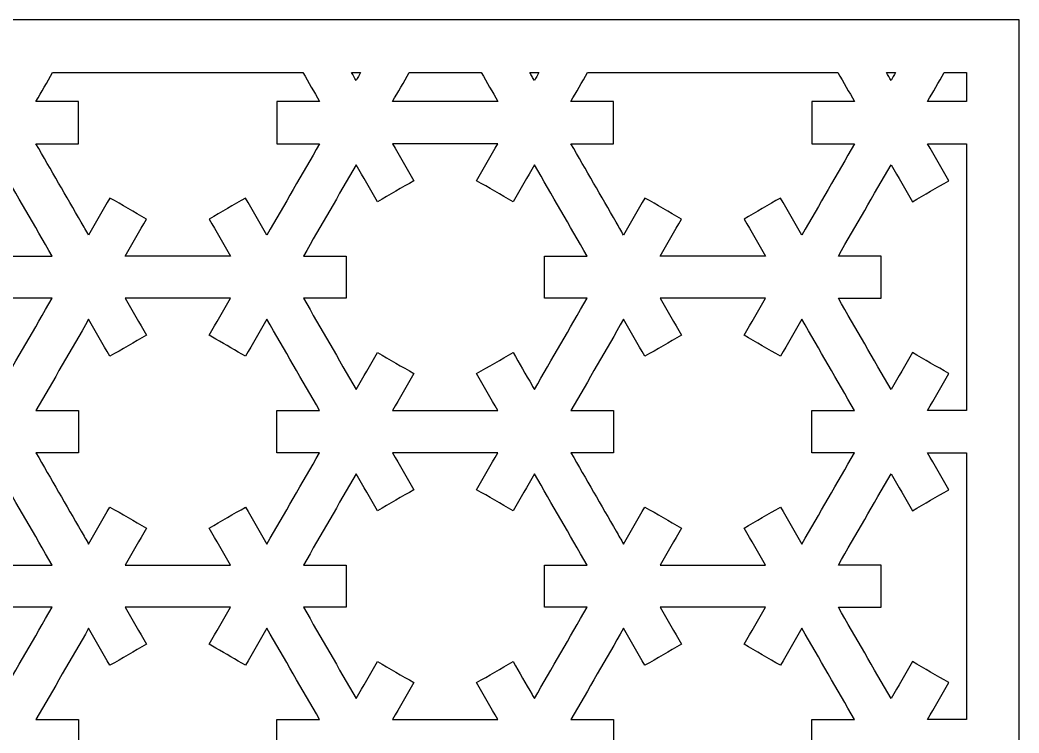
# Model space of a CAD drawing. Header units: centimetres. Extents: x 7.8 to 12.93, y -9 to -1.3.
# Drawn here: x 9.888 to 12.934, y -3.475 to -1.302 of the extents above; entities that cross this region are included whole.
import ezdxf

# ---------------------------------------------------------------- set-up
doc = ezdxf.new("R2010")
doc.units = ezdxf.units.CM
doc.header["$MEASUREMENT"] = 0
doc.layers.add('layer 1', color=7, linetype='Continuous')

msp = doc.modelspace()

# ---------------------------------------------------------------- linework, layer by layer
at = {"layer": 'layer 1', "color": 250, "lineweight": 30}
for points, knots in [([(7.80183, -9.00021), (7.80183, -6.43416), (7.80183, -3.86811), (7.80183, -1.30206), (7.80183, -1.30206), (9.51253, -1.30206), (11.22323, -1.30206), (12.93393, -1.30206), (12.93393, -1.30206), (12.93393, -3.86811), (12.93393, -6.43416), (12.93393, -9.00021), (12.93393, -9.00021), (11.22323, -9.00021), (9.51253, -9.00021), (7.80183, -9.00021)], [0, 0, 0, 0, 0.2, 0.2, 0.2, 0.2, 0.4, 0.4, 0.4, 0.4, 0.6, 0.6, 0.6, 0.6, 1, 1, 1, 1]), ([(9.98717, -1.46244), (9.97019, -1.49184), (9.95322, -1.52123), (9.93625, -1.55063), (9.93625, -1.55063), (9.97964, -1.55063), (10.02303, -1.55063), (10.06641, -1.55063), (10.06641, -1.55063), (10.06641, -1.55064), (10.06641, -1.55065), (10.06641, -1.55066), (10.06641, -1.55066), (10.06641, -1.59345), (10.06641, -1.63625), (10.06641, -1.67904), (10.06641, -1.67904), (10.06641, -1.67905), (10.06641, -1.67906), (10.06641, -1.67907), (10.06641, -1.67907), (10.02302, -1.67907), (9.97964, -1.67907), (9.93625, -1.67907), (9.93625, -1.67907), (9.98234, -1.7589), (10.02843, -1.83873), (10.07452, -1.91856), (10.07452, -1.91856), (10.08197, -1.93147), (10.08943, -1.94438), (10.09688, -1.9573), (10.09688, -1.9573), (10.11858, -1.91972), (10.14028, -1.88214), (10.16198, -1.84455), (10.16198, -1.84455), (10.19905, -1.86595), (10.23612, -1.88736), (10.27319, -1.90876), (10.27319, -1.90876), (10.27318, -1.90876), (10.27318, -1.90877), (10.27318, -1.90878), (10.27318, -1.90878), (10.27318, -1.90878), (10.27318, -1.90878), (10.27319, -1.90878), (10.27319, -1.90878), (10.2515, -1.94635), (10.22981, -1.98392), (10.20812, -2.0215), (10.20812, -2.0215), (10.31521, -2.0215), (10.42231, -2.0215), (10.5294, -2.0215), (10.5294, -2.0215), (10.50771, -1.98392), (10.48602, -1.94635), (10.46433, -1.90878), (10.46433, -1.90878), (10.46433, -1.90878), (10.46434, -1.90878), (10.46434, -1.90878), (10.46434, -1.90878), (10.46434, -1.90877), (10.46433, -1.90876), (10.46433, -1.90876), (10.46433, -1.90876), (10.5014, -1.88736), (10.53847, -1.86595), (10.57554, -1.84455), (10.57554, -1.84455), (10.59723, -1.88214), (10.61893, -1.91972), (10.64063, -1.9573), (10.64063, -1.9573), (10.69417, -1.86456), (10.74772, -1.77181), (10.80126, -1.67907), (10.80126, -1.67907), (10.75788, -1.67907), (10.71449, -1.67907), (10.6711, -1.67907), (10.6711, -1.67907), (10.6711, -1.67906), (10.6711, -1.67905), (10.6711, -1.67905), (10.6711, -1.67905), (10.6711, -1.63625), (10.6711, -1.59346), (10.6711, -1.55066), (10.6711, -1.55066), (10.6711, -1.55065), (10.6711, -1.55064), (10.6711, -1.55063), (10.6711, -1.55063), (10.71449, -1.55063), (10.75788, -1.55063), (10.80127, -1.55063), (10.80127, -1.55063), (10.78429, -1.52123), (10.76732, -1.49184), (10.75035, -1.46244), (10.75035, -1.46244), (10.49596, -1.46244), (10.24156, -1.46244), (9.98717, -1.46244)], [0, 0, 0, 0, 0.0357143, 0.0357143, 0.0357143, 0.0357143, 0.0714286, 0.0714286, 0.0714286, 0.0714286, 0.1071429, 0.1071429, 0.1071429, 0.1071429, 0.1428571, 0.1428571, 0.1428571, 0.1428571, 0.1785714, 0.1785714, 0.1785714, 0.1785714, 0.2142857, 0.2142857, 0.2142857, 0.2142857, 0.25, 0.25, 0.25, 0.25, 0.2857143, 0.2857143, 0.2857143, 0.2857143, 0.3214286, 0.3214286, 0.3214286, 0.3214286, 0.3571429, 0.3571429, 0.3571429, 0.3571429, 0.3928571, 0.3928571, 0.3928571, 0.3928571, 0.4285714, 0.4285714, 0.4285714, 0.4285714, 0.4642857, 0.4642857, 0.4642857, 0.4642857, 0.5, 0.5, 0.5, 0.5, 0.5357143, 0.5357143, 0.5357143, 0.5357143, 0.5714286, 0.5714286, 0.5714286, 0.5714286, 0.6071429, 0.6071429, 0.6071429, 0.6071429, 0.6428571, 0.6428571, 0.6428571, 0.6428571, 0.6785714, 0.6785714, 0.6785714, 0.6785714, 0.7142857, 0.7142857, 0.7142857, 0.7142857, 0.75, 0.75, 0.75, 0.75, 0.7857143, 0.7857143, 0.7857143, 0.7857143, 0.8214286, 0.8214286, 0.8214286, 0.8214286, 0.8571429, 0.8571429, 0.8571429, 0.8571429, 0.8928571, 0.8928571, 0.8928571, 0.8928571, 0.9285714, 0.9285714, 0.9285714, 0.9285714, 1, 1, 1, 1]), ([(10.89865, -1.46244), (10.90326, -1.47043), (10.90788, -1.47843), (10.91249, -1.48643), (10.91249, -1.48643), (10.91711, -1.47843), (10.92172, -1.47043), (10.92634, -1.46244), (10.92634, -1.46244), (10.91711, -1.46244), (10.90788, -1.46244), (10.89865, -1.46244)], [0, 0, 0, 0, 0.25, 0.25, 0.25, 0.25, 0.5, 0.5, 0.5, 0.5, 1, 1, 1, 1]), ([(11.07462, -1.46244), (11.05765, -1.49184), (11.04067, -1.52123), (11.0237, -1.55063), (11.0237, -1.55063), (11.13081, -1.55063), (11.23791, -1.55063), (11.34501, -1.55063), (11.34501, -1.55063), (11.32804, -1.52123), (11.31107, -1.49184), (11.2941, -1.46244), (11.2941, -1.46244), (11.22094, -1.46244), (11.14778, -1.46244), (11.07462, -1.46244)], [0, 0, 0, 0, 0.2, 0.2, 0.2, 0.2, 0.4, 0.4, 0.4, 0.4, 0.6, 0.6, 0.6, 0.6, 1, 1, 1, 1]), ([(11.44238, -1.46244), (11.44459, -1.46628), (11.44681, -1.47012), (11.44903, -1.47396), (11.44903, -1.47396), (11.45143, -1.47812), (11.45382, -1.48227), (11.45622, -1.48643), (11.45622, -1.48643), (11.46084, -1.47843), (11.46546, -1.47043), (11.47007, -1.46244), (11.47007, -1.46244), (11.46084, -1.46244), (11.45161, -1.46244), (11.44238, -1.46244)], [0, 0, 0, 0, 0.2, 0.2, 0.2, 0.2, 0.4, 0.4, 0.4, 0.4, 0.6, 0.6, 0.6, 0.6, 1, 1, 1, 1]), ([(11.61837, -1.46244), (11.6014, -1.49184), (11.58442, -1.52123), (11.56745, -1.55063), (11.56745, -1.55063), (11.61084, -1.55063), (11.65423, -1.55063), (11.69761, -1.55063), (11.69761, -1.55063), (11.69761, -1.55064), (11.69761, -1.55065), (11.69761, -1.55066), (11.69761, -1.55066), (11.69761, -1.59345), (11.69761, -1.63625), (11.69761, -1.67904), (11.69761, -1.67904), (11.69761, -1.67905), (11.69761, -1.67906), (11.69761, -1.67907), (11.69761, -1.67907), (11.65423, -1.67907), (11.61084, -1.67907), (11.56745, -1.67907), (11.56745, -1.67907), (11.61354, -1.7589), (11.65963, -1.83873), (11.70572, -1.91856), (11.70572, -1.91856), (11.71317, -1.93147), (11.72063, -1.94438), (11.72809, -1.9573), (11.72809, -1.9573), (11.74979, -1.91972), (11.77149, -1.88214), (11.79318, -1.84455), (11.79318, -1.84455), (11.83025, -1.86595), (11.86732, -1.88736), (11.90439, -1.90876), (11.90439, -1.90876), (11.90439, -1.90876), (11.90438, -1.90877), (11.90438, -1.90878), (11.90438, -1.90878), (11.90438, -1.90878), (11.90439, -1.90878), (11.90439, -1.90878), (11.90439, -1.90878), (11.8827, -1.94635), (11.86101, -1.98392), (11.83932, -2.0215), (11.83932, -2.0215), (11.94641, -2.0215), (12.0535, -2.0215), (12.1606, -2.0215), (12.1606, -2.0215), (12.13891, -1.98392), (12.11722, -1.94635), (12.09552, -1.90878), (12.09552, -1.90878), (12.09553, -1.90878), (12.09554, -1.90878), (12.09554, -1.90877), (12.09554, -1.90877), (12.09554, -1.90877), (12.09553, -1.90876), (12.09553, -1.90876), (12.09553, -1.90876), (12.1326, -1.88736), (12.16967, -1.86595), (12.20674, -1.84455), (12.20674, -1.84455), (12.22843, -1.88213), (12.25013, -1.91972), (12.27183, -1.9573), (12.27183, -1.9573), (12.32537, -1.86455), (12.37892, -1.77181), (12.43246, -1.67907), (12.43246, -1.67907), (12.38908, -1.67907), (12.34569, -1.67907), (12.3023, -1.67907), (12.3023, -1.67907), (12.3023, -1.67906), (12.3023, -1.67905), (12.3023, -1.67905), (12.3023, -1.67905), (12.3023, -1.63625), (12.3023, -1.59345), (12.3023, -1.55066), (12.3023, -1.55066), (12.3023, -1.55065), (12.3023, -1.55064), (12.3023, -1.55063), (12.3023, -1.55063), (12.34569, -1.55063), (12.38908, -1.55063), (12.43247, -1.55063), (12.43247, -1.55063), (12.41549, -1.52123), (12.39852, -1.49184), (12.38155, -1.46244), (12.38155, -1.46244), (12.12716, -1.46244), (11.87276, -1.46244), (11.61837, -1.46244)], [0, 0, 0, 0, 0.0357143, 0.0357143, 0.0357143, 0.0357143, 0.0714286, 0.0714286, 0.0714286, 0.0714286, 0.1071429, 0.1071429, 0.1071429, 0.1071429, 0.1428571, 0.1428571, 0.1428571, 0.1428571, 0.1785714, 0.1785714, 0.1785714, 0.1785714, 0.2142857, 0.2142857, 0.2142857, 0.2142857, 0.25, 0.25, 0.25, 0.25, 0.2857143, 0.2857143, 0.2857143, 0.2857143, 0.3214286, 0.3214286, 0.3214286, 0.3214286, 0.3571429, 0.3571429, 0.3571429, 0.3571429, 0.3928571, 0.3928571, 0.3928571, 0.3928571, 0.4285714, 0.4285714, 0.4285714, 0.4285714, 0.4642857, 0.4642857, 0.4642857, 0.4642857, 0.5, 0.5, 0.5, 0.5, 0.5357143, 0.5357143, 0.5357143, 0.5357143, 0.5714286, 0.5714286, 0.5714286, 0.5714286, 0.6071429, 0.6071429, 0.6071429, 0.6071429, 0.6428571, 0.6428571, 0.6428571, 0.6428571, 0.6785714, 0.6785714, 0.6785714, 0.6785714, 0.7142857, 0.7142857, 0.7142857, 0.7142857, 0.75, 0.75, 0.75, 0.75, 0.7857143, 0.7857143, 0.7857143, 0.7857143, 0.8214286, 0.8214286, 0.8214286, 0.8214286, 0.8571429, 0.8571429, 0.8571429, 0.8571429, 0.8928571, 0.8928571, 0.8928571, 0.8928571, 0.9285714, 0.9285714, 0.9285714, 0.9285714, 1, 1, 1, 1]), ([(12.52985, -1.46244), (12.53446, -1.47043), (12.53908, -1.47843), (12.5437, -1.48642), (12.5437, -1.48642), (12.54831, -1.47843), (12.55292, -1.47043), (12.55754, -1.46244), (12.55754, -1.46244), (12.54831, -1.46244), (12.53908, -1.46244), (12.52985, -1.46244)], [0, 0, 0, 0, 0.25, 0.25, 0.25, 0.25, 0.5, 0.5, 0.5, 0.5, 1, 1, 1, 1]), ([(12.70582, -1.46244), (12.68885, -1.49184), (12.67188, -1.52123), (12.6549, -1.55063), (12.6549, -1.55063), (12.69445, -1.55063), (12.734, -1.55063), (12.77355, -1.55063), (12.77355, -1.55063), (12.77355, -1.52123), (12.77355, -1.49184), (12.77355, -1.46244), (12.77355, -1.46244), (12.75097, -1.46244), (12.7284, -1.46244), (12.70582, -1.46244)], [0, 0, 0, 0, 0.2, 0.2, 0.2, 0.2, 0.4, 0.4, 0.4, 0.4, 0.6, 0.6, 0.6, 0.6, 1, 1, 1, 1]), ([(9.3925, -2.49238), (9.4142, -2.4548), (9.43589, -2.41722), (9.45759, -2.37965), (9.45759, -2.37965), (9.45759, -2.37965), (9.45759, -2.37965), (9.45759, -2.37964), (9.45759, -2.37964), (9.42052, -2.35824), (9.38345, -2.33685), (9.34638, -2.31544), (9.34638, -2.31544), (9.34638, -2.31544), (9.34638, -2.31544), (9.34638, -2.31544), (9.34638, -2.31544), (9.32468, -2.35302), (9.30299, -2.39059), (9.28129, -2.42817), (9.28129, -2.42817), (9.22774, -2.33543), (9.1742, -2.24268), (9.12065, -2.14993), (9.12065, -2.14993), (9.16404, -2.14993), (9.20742, -2.14993), (9.25081, -2.14993), (9.25081, -2.14993), (9.25081, -2.14992), (9.25081, -2.14992), (9.25081, -2.14991), (9.25081, -2.14991), (9.25081, -2.10711), (9.25081, -2.06432), (9.25081, -2.02152), (9.25081, -2.02152), (9.25081, -2.02151), (9.25081, -2.0215), (9.25081, -2.0215), (9.25081, -2.0215), (9.20742, -2.0215), (9.16404, -2.0215), (9.12065, -2.0215), (9.12065, -2.0215), (9.1742, -1.92875), (9.22774, -1.83601), (9.28129, -1.74327), (9.28129, -1.74327), (9.30298, -1.78085), (9.32468, -1.81843), (9.34638, -1.85601), (9.34638, -1.85601), (9.38345, -1.83461), (9.42052, -1.81321), (9.45759, -1.79181), (9.45759, -1.79181), (9.45758, -1.7918), (9.45758, -1.7918), (9.45758, -1.79179), (9.45758, -1.79179), (9.45758, -1.79179), (9.45759, -1.79178), (9.45759, -1.79178), (9.45759, -1.79178), (9.4359, -1.75421), (9.41421, -1.71664), (9.39252, -1.67907), (9.39252, -1.67907), (9.49961, -1.67907), (9.60671, -1.67907), (9.7138, -1.67907), (9.7138, -1.67907), (9.69211, -1.71664), (9.67042, -1.75421), (9.64873, -1.79178), (9.64873, -1.79178), (9.64873, -1.79178), (9.64873, -1.79179), (9.64873, -1.79179), (9.64873, -1.79179), (9.64873, -1.7918), (9.64873, -1.7918), (9.64872, -1.79181), (9.64872, -1.79181), (9.68579, -1.81321), (9.72286, -1.83461), (9.75994, -1.85601), (9.75994, -1.85601), (9.78163, -1.81843), (9.80333, -1.78085), (9.82503, -1.74327), (9.82503, -1.74327), (9.87858, -1.83601), (9.93212, -1.92875), (9.98567, -2.0215), (9.98567, -2.0215), (9.94228, -2.0215), (9.89889, -2.0215), (9.8555, -2.0215), (9.8555, -2.0215), (9.8555, -2.0215), (9.8555, -2.02151), (9.8555, -2.02152), (9.8555, -2.02152), (9.8555, -2.06432), (9.8555, -2.10711), (9.8555, -2.14991), (9.8555, -2.14991), (9.8555, -2.14992), (9.8555, -2.14993), (9.8555, -2.14993), (9.8555, -2.14993), (9.89889, -2.14993), (9.94228, -2.14993), (9.98566, -2.14993), (9.98566, -2.14993), (9.93212, -2.24268), (9.87857, -2.33543), (9.82502, -2.42817), (9.82502, -2.42817), (9.82262, -2.42402), (9.82022, -2.41987), (9.81782, -2.41571), (9.81782, -2.41571), (9.79853, -2.38229), (9.77923, -2.34886), (9.75993, -2.31544), (9.75993, -2.31544), (9.75993, -2.31544), (9.75993, -2.31544), (9.75993, -2.31544), (9.75993, -2.31544), (9.72286, -2.33684), (9.68579, -2.35824), (9.64872, -2.37964), (9.64872, -2.37964), (9.67042, -2.41722), (9.69211, -2.4548), (9.71381, -2.49238), (9.71381, -2.49238), (9.60671, -2.49238), (9.49961, -2.49238), (9.3925, -2.49238)], [0, 0, 0, 0, 0.027027, 0.027027, 0.027027, 0.027027, 0.0540541, 0.0540541, 0.0540541, 0.0540541, 0.0810811, 0.0810811, 0.0810811, 0.0810811, 0.1081081, 0.1081081, 0.1081081, 0.1081081, 0.1351351, 0.1351351, 0.1351351, 0.1351351, 0.1621622, 0.1621622, 0.1621622, 0.1621622, 0.1891892, 0.1891892, 0.1891892, 0.1891892, 0.2162162, 0.2162162, 0.2162162, 0.2162162, 0.2432432, 0.2432432, 0.2432432, 0.2432432, 0.2702703, 0.2702703, 0.2702703, 0.2702703, 0.2972973, 0.2972973, 0.2972973, 0.2972973, 0.3243243, 0.3243243, 0.3243243, 0.3243243, 0.3513514, 0.3513514, 0.3513514, 0.3513514, 0.3783784, 0.3783784, 0.3783784, 0.3783784, 0.4054054, 0.4054054, 0.4054054, 0.4054054, 0.4324324, 0.4324324, 0.4324324, 0.4324324, 0.4594595, 0.4594595, 0.4594595, 0.4594595, 0.4864865, 0.4864865, 0.4864865, 0.4864865, 0.5135135, 0.5135135, 0.5135135, 0.5135135, 0.5405405, 0.5405405, 0.5405405, 0.5405405, 0.5675676, 0.5675676, 0.5675676, 0.5675676, 0.5945946, 0.5945946, 0.5945946, 0.5945946, 0.6216216, 0.6216216, 0.6216216, 0.6216216, 0.6486486, 0.6486486, 0.6486486, 0.6486486, 0.6756757, 0.6756757, 0.6756757, 0.6756757, 0.7027027, 0.7027027, 0.7027027, 0.7027027, 0.7297297, 0.7297297, 0.7297297, 0.7297297, 0.7567568, 0.7567568, 0.7567568, 0.7567568, 0.7837838, 0.7837838, 0.7837838, 0.7837838, 0.8108108, 0.8108108, 0.8108108, 0.8108108, 0.8378378, 0.8378378, 0.8378378, 0.8378378, 0.8648649, 0.8648649, 0.8648649, 0.8648649, 0.8918919, 0.8918919, 0.8918919, 0.8918919, 0.9189189, 0.9189189, 0.9189189, 0.9189189, 0.9459459, 0.9459459, 0.9459459, 0.9459459, 1, 1, 1, 1]), ([(10.91249, -2.42817), (10.85894, -2.33543), (10.8054, -2.24268), (10.75185, -2.14993), (10.75185, -2.14993), (10.79524, -2.14993), (10.83862, -2.14993), (10.88201, -2.14993), (10.88201, -2.14993), (10.88201, -2.14992), (10.88201, -2.14992), (10.88201, -2.14991), (10.88201, -2.14991), (10.88201, -2.10711), (10.88201, -2.06432), (10.88201, -2.02152), (10.88201, -2.02152), (10.88201, -2.02151), (10.88201, -2.0215), (10.88201, -2.0215), (10.88201, -2.0215), (10.83862, -2.0215), (10.79524, -2.0215), (10.75185, -2.0215), (10.75185, -2.0215), (10.8054, -1.92875), (10.85894, -1.83601), (10.91249, -1.74327), (10.91249, -1.74327), (10.93418, -1.78085), (10.95588, -1.81843), (10.97758, -1.85601), (10.97758, -1.85601), (11.01465, -1.83461), (11.05172, -1.81321), (11.08879, -1.79181), (11.08879, -1.79181), (11.08879, -1.7918), (11.08878, -1.7918), (11.08878, -1.79179), (11.08878, -1.79179), (11.08878, -1.79178), (11.08879, -1.79178), (11.08879, -1.79178), (11.08879, -1.79178), (11.0671, -1.75421), (11.04541, -1.71664), (11.02372, -1.67907), (11.02372, -1.67907), (11.13081, -1.67907), (11.23791, -1.67907), (11.345, -1.67907), (11.345, -1.67907), (11.32331, -1.71664), (11.30162, -1.75421), (11.27993, -1.79178), (11.27993, -1.79178), (11.27993, -1.79178), (11.27993, -1.79179), (11.27994, -1.79179), (11.27994, -1.79179), (11.27993, -1.7918), (11.27993, -1.7918), (11.27993, -1.79181), (11.27993, -1.79181), (11.317, -1.81321), (11.35407, -1.83461), (11.39114, -1.85601), (11.39114, -1.85601), (11.41284, -1.81843), (11.43454, -1.78085), (11.45623, -1.74327), (11.45623, -1.74327), (11.50978, -1.83601), (11.56332, -1.92875), (11.61687, -2.0215), (11.61687, -2.0215), (11.57348, -2.0215), (11.53009, -2.0215), (11.48671, -2.0215), (11.48671, -2.0215), (11.48671, -2.0215), (11.48671, -2.02151), (11.48671, -2.02152), (11.48671, -2.02152), (11.48671, -2.06432), (11.48671, -2.10711), (11.48671, -2.14991), (11.48671, -2.14991), (11.48671, -2.14992), (11.48671, -2.14993), (11.48671, -2.14993), (11.48671, -2.14993), (11.53009, -2.14993), (11.57348, -2.14993), (11.61687, -2.14993), (11.61687, -2.14993), (11.56332, -2.24268), (11.50977, -2.33543), (11.45622, -2.42817), (11.45622, -2.42817), (11.45382, -2.42402), (11.45143, -2.41987), (11.44903, -2.41571), (11.44903, -2.41571), (11.42973, -2.38229), (11.41043, -2.34886), (11.39114, -2.31544), (11.39114, -2.31544), (11.39114, -2.31544), (11.39114, -2.31544), (11.39114, -2.31544), (11.39114, -2.31544), (11.35407, -2.33684), (11.317, -2.35824), (11.27993, -2.37964), (11.27993, -2.37964), (11.30162, -2.41722), (11.32332, -2.4548), (11.34501, -2.49238), (11.34501, -2.49238), (11.23791, -2.49238), (11.13081, -2.49238), (11.0237, -2.49238), (11.0237, -2.49238), (11.0454, -2.4548), (11.06709, -2.41722), (11.08879, -2.37964), (11.08879, -2.37964), (11.05172, -2.35824), (11.01465, -2.33684), (10.97758, -2.31544), (10.97758, -2.31544), (10.95588, -2.35302), (10.93419, -2.3906), (10.91249, -2.42817)], [0, 0, 0, 0, 0.0285714, 0.0285714, 0.0285714, 0.0285714, 0.0571429, 0.0571429, 0.0571429, 0.0571429, 0.0857143, 0.0857143, 0.0857143, 0.0857143, 0.1142857, 0.1142857, 0.1142857, 0.1142857, 0.1428571, 0.1428571, 0.1428571, 0.1428571, 0.1714286, 0.1714286, 0.1714286, 0.1714286, 0.2, 0.2, 0.2, 0.2, 0.2285714, 0.2285714, 0.2285714, 0.2285714, 0.2571429, 0.2571429, 0.2571429, 0.2571429, 0.2857143, 0.2857143, 0.2857143, 0.2857143, 0.3142857, 0.3142857, 0.3142857, 0.3142857, 0.3428571, 0.3428571, 0.3428571, 0.3428571, 0.3714286, 0.3714286, 0.3714286, 0.3714286, 0.4, 0.4, 0.4, 0.4, 0.4285714, 0.4285714, 0.4285714, 0.4285714, 0.4571429, 0.4571429, 0.4571429, 0.4571429, 0.4857143, 0.4857143, 0.4857143, 0.4857143, 0.5142857, 0.5142857, 0.5142857, 0.5142857, 0.5428571, 0.5428571, 0.5428571, 0.5428571, 0.5714286, 0.5714286, 0.5714286, 0.5714286, 0.6, 0.6, 0.6, 0.6, 0.6285714, 0.6285714, 0.6285714, 0.6285714, 0.6571429, 0.6571429, 0.6571429, 0.6571429, 0.6857143, 0.6857143, 0.6857143, 0.6857143, 0.7142857, 0.7142857, 0.7142857, 0.7142857, 0.7428571, 0.7428571, 0.7428571, 0.7428571, 0.7714286, 0.7714286, 0.7714286, 0.7714286, 0.8, 0.8, 0.8, 0.8, 0.8285714, 0.8285714, 0.8285714, 0.8285714, 0.8571429, 0.8571429, 0.8571429, 0.8571429, 0.8857143, 0.8857143, 0.8857143, 0.8857143, 0.9142857, 0.9142857, 0.9142857, 0.9142857, 0.9428571, 0.9428571, 0.9428571, 0.9428571, 1, 1, 1, 1]), ([(12.77355, -1.67907), (12.734, -1.67907), (12.69446, -1.67907), (12.65492, -1.67907), (12.65492, -1.67907), (12.67661, -1.71664), (12.6983, -1.75421), (12.71999, -1.79178), (12.71999, -1.79178), (12.71999, -1.79178), (12.71998, -1.79178), (12.71998, -1.79179), (12.71998, -1.79179), (12.71998, -1.7918), (12.71999, -1.7918), (12.71999, -1.79181), (12.71999, -1.79181), (12.68292, -1.81321), (12.64585, -1.83461), (12.60878, -1.85601), (12.60878, -1.85601), (12.58708, -1.81843), (12.56538, -1.78085), (12.54368, -1.74327), (12.54368, -1.74327), (12.49014, -1.83601), (12.4366, -1.92875), (12.38305, -2.0215), (12.38305, -2.0215), (12.42644, -2.0215), (12.46983, -2.0215), (12.51321, -2.0215), (12.51321, -2.0215), (12.51321, -2.0215), (12.51321, -2.02151), (12.51321, -2.02152), (12.51321, -2.02152), (12.51321, -2.06432), (12.51321, -2.10711), (12.51321, -2.14991), (12.51321, -2.14991), (12.51321, -2.14992), (12.51321, -2.14992), (12.51321, -2.14993), (12.51321, -2.14993), (12.46983, -2.14993), (12.42644, -2.14993), (12.38305, -2.14993), (12.38305, -2.14993), (12.4366, -2.24268), (12.49015, -2.33542), (12.5437, -2.42817), (12.5437, -2.42817), (12.56539, -2.39059), (12.58708, -2.35302), (12.60878, -2.31544), (12.60878, -2.31544), (12.60878, -2.31544), (12.60878, -2.31544), (12.60878, -2.31544), (12.60878, -2.31544), (12.64585, -2.33684), (12.68292, -2.35824), (12.71999, -2.37964), (12.71999, -2.37964), (12.71999, -2.37964), (12.71999, -2.37964), (12.71999, -2.37964), (12.71999, -2.37964), (12.69829, -2.41722), (12.6766, -2.4548), (12.6549, -2.49238), (12.6549, -2.49238), (12.69445, -2.49238), (12.734, -2.49238), (12.77355, -2.49238), (12.77355, -2.49238), (12.77355, -2.22128), (12.77355, -1.95017), (12.77355, -1.67907)], [0, 0, 0, 0, 0.047619, 0.047619, 0.047619, 0.047619, 0.0952381, 0.0952381, 0.0952381, 0.0952381, 0.1428571, 0.1428571, 0.1428571, 0.1428571, 0.1904762, 0.1904762, 0.1904762, 0.1904762, 0.2380952, 0.2380952, 0.2380952, 0.2380952, 0.2857143, 0.2857143, 0.2857143, 0.2857143, 0.3333333, 0.3333333, 0.3333333, 0.3333333, 0.3809524, 0.3809524, 0.3809524, 0.3809524, 0.4285714, 0.4285714, 0.4285714, 0.4285714, 0.4761905, 0.4761905, 0.4761905, 0.4761905, 0.5238095, 0.5238095, 0.5238095, 0.5238095, 0.5714286, 0.5714286, 0.5714286, 0.5714286, 0.6190476, 0.6190476, 0.6190476, 0.6190476, 0.6666667, 0.6666667, 0.6666667, 0.6666667, 0.7142857, 0.7142857, 0.7142857, 0.7142857, 0.7619048, 0.7619048, 0.7619048, 0.7619048, 0.8095238, 0.8095238, 0.8095238, 0.8095238, 0.8571429, 0.8571429, 0.8571429, 0.8571429, 0.9047619, 0.9047619, 0.9047619, 0.9047619, 1, 1, 1, 1]), ([(10.48516, -2.2747), (10.51529, -2.29209), (10.54542, -2.30949), (10.57554, -2.32688), (10.57554, -2.32688), (10.59723, -2.2893), (10.61893, -2.25172), (10.64063, -2.21414), (10.64063, -2.21414), (10.69417, -2.30689), (10.74772, -2.39964), (10.80127, -2.49238), (10.80127, -2.49238), (10.75788, -2.49238), (10.71449, -2.49238), (10.6711, -2.49238), (10.6711, -2.49238), (10.6711, -2.49239), (10.6711, -2.4924), (10.6711, -2.49241), (10.6711, -2.49241), (10.6711, -2.5352), (10.6711, -2.578), (10.6711, -2.6208), (10.6711, -2.6208), (10.6711, -2.6208), (10.6711, -2.62081), (10.6711, -2.62082), (10.6711, -2.62082), (10.71449, -2.62082), (10.75788, -2.62082), (10.80126, -2.62082), (10.80126, -2.62082), (10.74772, -2.71357), (10.69417, -2.80631), (10.64063, -2.89905), (10.64063, -2.89905), (10.61893, -2.86147), (10.59723, -2.82388), (10.57554, -2.7863), (10.57554, -2.7863), (10.53847, -2.8077), (10.5014, -2.8291), (10.46433, -2.85051), (10.46433, -2.85051), (10.46433, -2.85051), (10.46434, -2.85052), (10.46434, -2.85052), (10.46434, -2.85052), (10.46434, -2.85053), (10.46433, -2.85053), (10.46433, -2.85053), (10.46433, -2.85053), (10.48602, -2.8881), (10.50771, -2.92567), (10.5294, -2.96324), (10.5294, -2.96324), (10.42231, -2.96324), (10.31521, -2.96324), (10.20812, -2.96324), (10.20812, -2.96324), (10.22981, -2.92567), (10.2515, -2.8881), (10.27319, -2.85053), (10.27319, -2.85053), (10.27318, -2.85053), (10.27318, -2.85053), (10.27318, -2.85052), (10.27318, -2.85052), (10.27318, -2.85052), (10.27318, -2.85051), (10.27319, -2.85051), (10.27319, -2.85051), (10.23612, -2.82911), (10.19905, -2.8077), (10.16198, -2.7863), (10.16198, -2.7863), (10.14028, -2.82388), (10.11858, -2.86147), (10.09688, -2.89905), (10.09688, -2.89905), (10.08943, -2.88613), (10.08197, -2.87322), (10.07452, -2.8603), (10.07452, -2.8603), (10.02843, -2.78048), (9.98234, -2.70065), (9.93625, -2.62082), (9.93625, -2.62082), (9.97964, -2.62082), (10.02302, -2.62082), (10.06641, -2.62082), (10.06641, -2.62082), (10.06641, -2.62081), (10.06641, -2.6208), (10.06641, -2.62079), (10.06641, -2.62079), (10.06641, -2.578), (10.06641, -2.5352), (10.06641, -2.49241), (10.06641, -2.49241), (10.06641, -2.4924), (10.06641, -2.49239), (10.06641, -2.49238), (10.06641, -2.49238), (10.02303, -2.49238), (9.97964, -2.49238), (9.93625, -2.49238), (9.93625, -2.49238), (9.98979, -2.39963), (10.04335, -2.30689), (10.09689, -2.21414), (10.09689, -2.21414), (10.11859, -2.25172), (10.14028, -2.2893), (10.16198, -2.32687), (10.16198, -2.32687), (10.16198, -2.32687), (10.16198, -2.32687), (10.16198, -2.32687), (10.16198, -2.32687), (10.19905, -2.30547), (10.23612, -2.28407), (10.27319, -2.26267), (10.27319, -2.26267), (10.25149, -2.22509), (10.2298, -2.18751), (10.2081, -2.14993), (10.2081, -2.14993), (10.3152, -2.14993), (10.42231, -2.14993), (10.52942, -2.14993), (10.52942, -2.14993), (10.50772, -2.18751), (10.48602, -2.22509), (10.46433, -2.26267), (10.46433, -2.26267), (10.47127, -2.26668), (10.47822, -2.27069), (10.48516, -2.2747)], [0, 0, 0, 0, 0.0277778, 0.0277778, 0.0277778, 0.0277778, 0.0555556, 0.0555556, 0.0555556, 0.0555556, 0.0833333, 0.0833333, 0.0833333, 0.0833333, 0.1111111, 0.1111111, 0.1111111, 0.1111111, 0.1388889, 0.1388889, 0.1388889, 0.1388889, 0.1666667, 0.1666667, 0.1666667, 0.1666667, 0.1944444, 0.1944444, 0.1944444, 0.1944444, 0.2222222, 0.2222222, 0.2222222, 0.2222222, 0.25, 0.25, 0.25, 0.25, 0.2777778, 0.2777778, 0.2777778, 0.2777778, 0.3055556, 0.3055556, 0.3055556, 0.3055556, 0.3333333, 0.3333333, 0.3333333, 0.3333333, 0.3611111, 0.3611111, 0.3611111, 0.3611111, 0.3888889, 0.3888889, 0.3888889, 0.3888889, 0.4166667, 0.4166667, 0.4166667, 0.4166667, 0.4444444, 0.4444444, 0.4444444, 0.4444444, 0.4722222, 0.4722222, 0.4722222, 0.4722222, 0.5, 0.5, 0.5, 0.5, 0.5277778, 0.5277778, 0.5277778, 0.5277778, 0.5555556, 0.5555556, 0.5555556, 0.5555556, 0.5833333, 0.5833333, 0.5833333, 0.5833333, 0.6111111, 0.6111111, 0.6111111, 0.6111111, 0.6388889, 0.6388889, 0.6388889, 0.6388889, 0.6666667, 0.6666667, 0.6666667, 0.6666667, 0.6944444, 0.6944444, 0.6944444, 0.6944444, 0.7222222, 0.7222222, 0.7222222, 0.7222222, 0.75, 0.75, 0.75, 0.75, 0.7777778, 0.7777778, 0.7777778, 0.7777778, 0.8055556, 0.8055556, 0.8055556, 0.8055556, 0.8333333, 0.8333333, 0.8333333, 0.8333333, 0.8611111, 0.8611111, 0.8611111, 0.8611111, 0.8888889, 0.8888889, 0.8888889, 0.8888889, 0.9166667, 0.9166667, 0.9166667, 0.9166667, 0.9444444, 0.9444444, 0.9444444, 0.9444444, 1, 1, 1, 1]), ([(12.09553, -2.26267), (12.1326, -2.28407), (12.16967, -2.30548), (12.20674, -2.32688), (12.20674, -2.32688), (12.20674, -2.32687), (12.20674, -2.32687), (12.20674, -2.32687), (12.20674, -2.32687), (12.20674, -2.32687), (12.20674, -2.32687), (12.20674, -2.32687), (12.20674, -2.32687), (12.22843, -2.2893), (12.25013, -2.25172), (12.27183, -2.21414), (12.27183, -2.21414), (12.32537, -2.30689), (12.37892, -2.39964), (12.43247, -2.49238), (12.43247, -2.49238), (12.38908, -2.49238), (12.34569, -2.49238), (12.3023, -2.49238), (12.3023, -2.49238), (12.3023, -2.49239), (12.3023, -2.4924), (12.3023, -2.49241), (12.3023, -2.49241), (12.3023, -2.5352), (12.3023, -2.578), (12.3023, -2.62079), (12.3023, -2.62079), (12.3023, -2.6208), (12.3023, -2.62081), (12.3023, -2.62082), (12.3023, -2.62082), (12.34569, -2.62082), (12.38908, -2.62082), (12.43246, -2.62082), (12.43246, -2.62082), (12.37892, -2.71356), (12.32537, -2.8063), (12.27183, -2.89905), (12.27183, -2.89905), (12.25013, -2.86146), (12.22843, -2.82388), (12.20674, -2.7863), (12.20674, -2.7863), (12.16967, -2.8077), (12.1326, -2.8291), (12.09553, -2.85051), (12.09553, -2.85051), (12.09553, -2.85051), (12.09554, -2.85052), (12.09554, -2.85052), (12.09554, -2.85052), (12.09554, -2.85052), (12.09553, -2.85053), (12.09552, -2.85053), (12.09552, -2.85053), (12.11722, -2.8881), (12.13891, -2.92567), (12.1606, -2.96324), (12.1606, -2.96324), (12.0535, -2.96324), (11.94641, -2.96324), (11.83932, -2.96324), (11.83932, -2.96324), (11.86101, -2.92567), (11.8827, -2.8881), (11.90439, -2.85053), (11.90439, -2.85053), (11.90439, -2.85053), (11.90438, -2.85053), (11.90438, -2.85052), (11.90438, -2.85052), (11.90438, -2.85052), (11.90439, -2.85051), (11.90439, -2.85051), (11.90439, -2.85051), (11.86732, -2.82911), (11.83025, -2.8077), (11.79318, -2.7863), (11.79318, -2.7863), (11.77149, -2.82388), (11.74979, -2.86147), (11.72809, -2.89905), (11.72809, -2.89905), (11.72063, -2.88613), (11.71317, -2.87322), (11.70572, -2.8603), (11.70572, -2.8603), (11.65963, -2.78048), (11.61354, -2.70065), (11.56745, -2.62082), (11.56745, -2.62082), (11.61084, -2.62082), (11.65423, -2.62082), (11.69761, -2.62082), (11.69761, -2.62082), (11.69761, -2.62081), (11.69761, -2.6208), (11.69761, -2.62079), (11.69761, -2.62079), (11.69761, -2.578), (11.69761, -2.5352), (11.69761, -2.49241), (11.69761, -2.49241), (11.69761, -2.4924), (11.69761, -2.49239), (11.69761, -2.49238), (11.69761, -2.49238), (11.65423, -2.49238), (11.61084, -2.49238), (11.56745, -2.49238), (11.56745, -2.49238), (11.621, -2.39963), (11.67455, -2.30689), (11.72809, -2.21414), (11.72809, -2.21414), (11.74979, -2.25172), (11.77149, -2.2893), (11.79318, -2.32687), (11.79318, -2.32687), (11.79318, -2.32687), (11.79318, -2.32687), (11.79318, -2.32687), (11.79318, -2.32687), (11.83025, -2.30547), (11.86732, -2.28407), (11.90439, -2.26267), (11.90439, -2.26267), (11.8827, -2.22509), (11.861, -2.18751), (11.8393, -2.14993), (11.8393, -2.14993), (11.94641, -2.14993), (12.05351, -2.14993), (12.16062, -2.14993), (12.16062, -2.14993), (12.13892, -2.18751), (12.11722, -2.22509), (12.09553, -2.26267)], [0, 0, 0, 0, 0.027027, 0.027027, 0.027027, 0.027027, 0.0540541, 0.0540541, 0.0540541, 0.0540541, 0.0810811, 0.0810811, 0.0810811, 0.0810811, 0.1081081, 0.1081081, 0.1081081, 0.1081081, 0.1351351, 0.1351351, 0.1351351, 0.1351351, 0.1621622, 0.1621622, 0.1621622, 0.1621622, 0.1891892, 0.1891892, 0.1891892, 0.1891892, 0.2162162, 0.2162162, 0.2162162, 0.2162162, 0.2432432, 0.2432432, 0.2432432, 0.2432432, 0.2702703, 0.2702703, 0.2702703, 0.2702703, 0.2972973, 0.2972973, 0.2972973, 0.2972973, 0.3243243, 0.3243243, 0.3243243, 0.3243243, 0.3513514, 0.3513514, 0.3513514, 0.3513514, 0.3783784, 0.3783784, 0.3783784, 0.3783784, 0.4054054, 0.4054054, 0.4054054, 0.4054054, 0.4324324, 0.4324324, 0.4324324, 0.4324324, 0.4594595, 0.4594595, 0.4594595, 0.4594595, 0.4864865, 0.4864865, 0.4864865, 0.4864865, 0.5135135, 0.5135135, 0.5135135, 0.5135135, 0.5405405, 0.5405405, 0.5405405, 0.5405405, 0.5675676, 0.5675676, 0.5675676, 0.5675676, 0.5945946, 0.5945946, 0.5945946, 0.5945946, 0.6216216, 0.6216216, 0.6216216, 0.6216216, 0.6486486, 0.6486486, 0.6486486, 0.6486486, 0.6756757, 0.6756757, 0.6756757, 0.6756757, 0.7027027, 0.7027027, 0.7027027, 0.7027027, 0.7297297, 0.7297297, 0.7297297, 0.7297297, 0.7567568, 0.7567568, 0.7567568, 0.7567568, 0.7837838, 0.7837838, 0.7837838, 0.7837838, 0.8108108, 0.8108108, 0.8108108, 0.8108108, 0.8378378, 0.8378378, 0.8378378, 0.8378378, 0.8648649, 0.8648649, 0.8648649, 0.8648649, 0.8918919, 0.8918919, 0.8918919, 0.8918919, 0.9189189, 0.9189189, 0.9189189, 0.9189189, 0.9459459, 0.9459459, 0.9459459, 0.9459459, 1, 1, 1, 1]), ([(9.3925, -3.43413), (9.4142, -3.39655), (9.43589, -3.35898), (9.45759, -3.3214), (9.45759, -3.3214), (9.45759, -3.3214), (9.45759, -3.3214), (9.45759, -3.3214), (9.45759, -3.3214), (9.42052, -3.3), (9.38345, -3.27859), (9.34638, -3.25719), (9.34638, -3.25719), (9.34638, -3.25719), (9.34638, -3.25719), (9.34638, -3.25719), (9.34638, -3.25719), (9.32468, -3.29477), (9.30299, -3.33234), (9.28129, -3.36992), (9.28129, -3.36992), (9.22774, -3.27718), (9.1742, -3.18443), (9.12065, -3.09168), (9.12065, -3.09168), (9.16404, -3.09168), (9.20742, -3.09168), (9.25081, -3.09168), (9.25081, -3.09168), (9.25081, -3.09167), (9.25081, -3.09166), (9.25081, -3.09166), (9.25081, -3.09166), (9.25081, -3.04886), (9.25081, -3.00607), (9.25081, -2.96327), (9.25081, -2.96327), (9.25081, -2.96326), (9.25081, -2.96325), (9.25081, -2.96324), (9.25081, -2.96324), (9.20742, -2.96324), (9.16404, -2.96324), (9.12065, -2.96324), (9.12065, -2.96324), (9.1742, -2.8705), (9.22774, -2.77776), (9.28129, -2.68502), (9.28129, -2.68502), (9.30298, -2.7226), (9.32468, -2.76018), (9.34638, -2.79776), (9.34638, -2.79776), (9.38345, -2.77636), (9.42052, -2.75496), (9.45759, -2.73356), (9.45759, -2.73356), (9.45758, -2.73355), (9.45758, -2.73355), (9.45758, -2.73354), (9.45758, -2.73354), (9.45758, -2.73354), (9.45759, -2.73354), (9.45759, -2.73353), (9.45759, -2.73353), (9.4359, -2.69596), (9.41421, -2.65839), (9.39252, -2.62082), (9.39252, -2.62082), (9.49961, -2.62082), (9.60671, -2.62082), (9.7138, -2.62082), (9.7138, -2.62082), (9.69211, -2.65839), (9.67042, -2.69596), (9.64873, -2.73354), (9.64873, -2.73354), (9.64873, -2.73354), (9.64873, -2.73354), (9.64873, -2.73354), (9.64873, -2.73354), (9.64873, -2.73354), (9.64873, -2.73355), (9.64872, -2.73356), (9.64872, -2.73356), (9.68579, -2.75496), (9.72286, -2.77636), (9.75994, -2.79776), (9.75994, -2.79776), (9.78163, -2.76018), (9.80333, -2.7226), (9.82503, -2.68502), (9.82503, -2.68502), (9.87858, -2.77776), (9.93212, -2.8705), (9.98567, -2.96324), (9.98567, -2.96324), (9.94228, -2.96324), (9.89889, -2.96324), (9.8555, -2.96324), (9.8555, -2.96324), (9.8555, -2.96325), (9.8555, -2.96326), (9.8555, -2.96327), (9.8555, -2.96327), (9.8555, -3.00607), (9.8555, -3.04886), (9.8555, -3.09166), (9.8555, -3.09166), (9.8555, -3.09167), (9.8555, -3.09167), (9.8555, -3.09168), (9.8555, -3.09168), (9.89889, -3.09168), (9.94228, -3.09168), (9.98566, -3.09168), (9.98566, -3.09168), (9.93212, -3.18443), (9.87857, -3.27718), (9.82502, -3.36993), (9.82502, -3.36993), (9.82262, -3.36577), (9.82022, -3.36162), (9.81782, -3.35746), (9.81782, -3.35746), (9.79853, -3.32404), (9.77923, -3.29061), (9.75993, -3.25719), (9.75993, -3.25719), (9.75993, -3.25719), (9.75993, -3.25719), (9.75993, -3.25719), (9.75993, -3.25719), (9.72286, -3.27859), (9.68579, -3.29999), (9.64872, -3.3214), (9.64872, -3.3214), (9.67042, -3.35897), (9.69211, -3.39655), (9.71381, -3.43413), (9.71381, -3.43413), (9.60671, -3.43413), (9.49961, -3.43413), (9.3925, -3.43413)], [0, 0, 0, 0, 0.027027, 0.027027, 0.027027, 0.027027, 0.0540541, 0.0540541, 0.0540541, 0.0540541, 0.0810811, 0.0810811, 0.0810811, 0.0810811, 0.1081081, 0.1081081, 0.1081081, 0.1081081, 0.1351351, 0.1351351, 0.1351351, 0.1351351, 0.1621622, 0.1621622, 0.1621622, 0.1621622, 0.1891892, 0.1891892, 0.1891892, 0.1891892, 0.2162162, 0.2162162, 0.2162162, 0.2162162, 0.2432432, 0.2432432, 0.2432432, 0.2432432, 0.2702703, 0.2702703, 0.2702703, 0.2702703, 0.2972973, 0.2972973, 0.2972973, 0.2972973, 0.3243243, 0.3243243, 0.3243243, 0.3243243, 0.3513514, 0.3513514, 0.3513514, 0.3513514, 0.3783784, 0.3783784, 0.3783784, 0.3783784, 0.4054054, 0.4054054, 0.4054054, 0.4054054, 0.4324324, 0.4324324, 0.4324324, 0.4324324, 0.4594595, 0.4594595, 0.4594595, 0.4594595, 0.4864865, 0.4864865, 0.4864865, 0.4864865, 0.5135135, 0.5135135, 0.5135135, 0.5135135, 0.5405405, 0.5405405, 0.5405405, 0.5405405, 0.5675676, 0.5675676, 0.5675676, 0.5675676, 0.5945946, 0.5945946, 0.5945946, 0.5945946, 0.6216216, 0.6216216, 0.6216216, 0.6216216, 0.6486486, 0.6486486, 0.6486486, 0.6486486, 0.6756757, 0.6756757, 0.6756757, 0.6756757, 0.7027027, 0.7027027, 0.7027027, 0.7027027, 0.7297297, 0.7297297, 0.7297297, 0.7297297, 0.7567568, 0.7567568, 0.7567568, 0.7567568, 0.7837838, 0.7837838, 0.7837838, 0.7837838, 0.8108108, 0.8108108, 0.8108108, 0.8108108, 0.8378378, 0.8378378, 0.8378378, 0.8378378, 0.8648649, 0.8648649, 0.8648649, 0.8648649, 0.8918919, 0.8918919, 0.8918919, 0.8918919, 0.9189189, 0.9189189, 0.9189189, 0.9189189, 0.9459459, 0.9459459, 0.9459459, 0.9459459, 1, 1, 1, 1]), ([(10.91249, -3.36993), (10.85894, -3.27718), (10.8054, -3.18443), (10.75185, -3.09168), (10.75185, -3.09168), (10.79524, -3.09168), (10.83862, -3.09168), (10.88201, -3.09168), (10.88201, -3.09168), (10.88201, -3.09167), (10.88201, -3.09166), (10.88201, -3.09166), (10.88201, -3.09166), (10.88201, -3.04886), (10.88201, -3.00607), (10.88201, -2.96327), (10.88201, -2.96327), (10.88201, -2.96326), (10.88201, -2.96325), (10.88201, -2.96324), (10.88201, -2.96324), (10.83862, -2.96324), (10.79524, -2.96324), (10.75185, -2.96324), (10.75185, -2.96324), (10.8054, -2.8705), (10.85894, -2.77776), (10.91249, -2.68501), (10.91249, -2.68501), (10.93418, -2.7226), (10.95588, -2.76018), (10.97758, -2.79776), (10.97758, -2.79776), (11.01465, -2.77636), (11.05172, -2.75496), (11.08879, -2.73356), (11.08879, -2.73356), (11.08879, -2.73355), (11.08878, -2.73354), (11.08878, -2.73354), (11.08878, -2.73354), (11.08878, -2.73354), (11.08879, -2.73353), (11.08879, -2.73353), (11.08879, -2.73353), (11.0671, -2.69596), (11.04541, -2.65839), (11.02372, -2.62082), (11.02372, -2.62082), (11.13081, -2.62082), (11.23791, -2.62082), (11.345, -2.62082), (11.345, -2.62082), (11.32331, -2.65839), (11.30162, -2.69596), (11.27993, -2.73354), (11.27993, -2.73354), (11.27993, -2.73354), (11.27993, -2.73354), (11.27994, -2.73354), (11.27994, -2.73354), (11.27993, -2.73354), (11.27993, -2.73355), (11.27993, -2.73356), (11.27993, -2.73356), (11.317, -2.75496), (11.35407, -2.77636), (11.39114, -2.79776), (11.39114, -2.79776), (11.41284, -2.76018), (11.43454, -2.7226), (11.45623, -2.68502), (11.45623, -2.68502), (11.50978, -2.77776), (11.56332, -2.8705), (11.61687, -2.96324), (11.61687, -2.96324), (11.57348, -2.96324), (11.53009, -2.96324), (11.48671, -2.96324), (11.48671, -2.96324), (11.48671, -2.96325), (11.48671, -2.96326), (11.48671, -2.96327), (11.48671, -2.96327), (11.48671, -3.00607), (11.48671, -3.04886), (11.48671, -3.09166), (11.48671, -3.09166), (11.48671, -3.09167), (11.48671, -3.09167), (11.48671, -3.09168), (11.48671, -3.09168), (11.53009, -3.09168), (11.57348, -3.09168), (11.61687, -3.09168), (11.61687, -3.09168), (11.56332, -3.18443), (11.50977, -3.27718), (11.45622, -3.36993), (11.45622, -3.36993), (11.45382, -3.36577), (11.45143, -3.36162), (11.44903, -3.35746), (11.44903, -3.35746), (11.42973, -3.32404), (11.41043, -3.29061), (11.39114, -3.25719), (11.39114, -3.25719), (11.39114, -3.25719), (11.39114, -3.25719), (11.39114, -3.25719), (11.39114, -3.25719), (11.35407, -3.27859), (11.317, -3.29999), (11.27993, -3.3214), (11.27993, -3.3214), (11.30162, -3.35897), (11.32332, -3.39655), (11.34501, -3.43413), (11.34501, -3.43413), (11.23791, -3.43413), (11.13081, -3.43413), (11.0237, -3.43413), (11.0237, -3.43413), (11.0454, -3.39655), (11.06709, -3.35898), (11.08879, -3.3214), (11.08879, -3.3214), (11.05172, -3.29999), (11.01465, -3.27859), (10.97758, -3.25719), (10.97758, -3.25719), (10.95588, -3.29477), (10.93419, -3.33235), (10.91249, -3.36993)], [0, 0, 0, 0, 0.0285714, 0.0285714, 0.0285714, 0.0285714, 0.0571429, 0.0571429, 0.0571429, 0.0571429, 0.0857143, 0.0857143, 0.0857143, 0.0857143, 0.1142857, 0.1142857, 0.1142857, 0.1142857, 0.1428571, 0.1428571, 0.1428571, 0.1428571, 0.1714286, 0.1714286, 0.1714286, 0.1714286, 0.2, 0.2, 0.2, 0.2, 0.2285714, 0.2285714, 0.2285714, 0.2285714, 0.2571429, 0.2571429, 0.2571429, 0.2571429, 0.2857143, 0.2857143, 0.2857143, 0.2857143, 0.3142857, 0.3142857, 0.3142857, 0.3142857, 0.3428571, 0.3428571, 0.3428571, 0.3428571, 0.3714286, 0.3714286, 0.3714286, 0.3714286, 0.4, 0.4, 0.4, 0.4, 0.4285714, 0.4285714, 0.4285714, 0.4285714, 0.4571429, 0.4571429, 0.4571429, 0.4571429, 0.4857143, 0.4857143, 0.4857143, 0.4857143, 0.5142857, 0.5142857, 0.5142857, 0.5142857, 0.5428571, 0.5428571, 0.5428571, 0.5428571, 0.5714286, 0.5714286, 0.5714286, 0.5714286, 0.6, 0.6, 0.6, 0.6, 0.6285714, 0.6285714, 0.6285714, 0.6285714, 0.6571429, 0.6571429, 0.6571429, 0.6571429, 0.6857143, 0.6857143, 0.6857143, 0.6857143, 0.7142857, 0.7142857, 0.7142857, 0.7142857, 0.7428571, 0.7428571, 0.7428571, 0.7428571, 0.7714286, 0.7714286, 0.7714286, 0.7714286, 0.8, 0.8, 0.8, 0.8, 0.8285714, 0.8285714, 0.8285714, 0.8285714, 0.8571429, 0.8571429, 0.8571429, 0.8571429, 0.8857143, 0.8857143, 0.8857143, 0.8857143, 0.9142857, 0.9142857, 0.9142857, 0.9142857, 0.9428571, 0.9428571, 0.9428571, 0.9428571, 1, 1, 1, 1]), ([(12.77355, -2.62082), (12.734, -2.62082), (12.69446, -2.62082), (12.65492, -2.62082), (12.65492, -2.62082), (12.67661, -2.65839), (12.6983, -2.69596), (12.71999, -2.73353), (12.71999, -2.73353), (12.71999, -2.73354), (12.71998, -2.73354), (12.71998, -2.73354), (12.71998, -2.73354), (12.71998, -2.73354), (12.71999, -2.73355), (12.71999, -2.73356), (12.71999, -2.73356), (12.68292, -2.75496), (12.64585, -2.77636), (12.60878, -2.79776), (12.60878, -2.79776), (12.58708, -2.76018), (12.56538, -2.7226), (12.54368, -2.68502), (12.54368, -2.68502), (12.49014, -2.77776), (12.4366, -2.8705), (12.38305, -2.96324), (12.38305, -2.96324), (12.42644, -2.96324), (12.46983, -2.96324), (12.51321, -2.96324), (12.51321, -2.96324), (12.51321, -2.96325), (12.51321, -2.96326), (12.51321, -2.96327), (12.51321, -2.96327), (12.51321, -3.00607), (12.51321, -3.04886), (12.51321, -3.09166), (12.51321, -3.09166), (12.51321, -3.09166), (12.51321, -3.09167), (12.51321, -3.09168), (12.51321, -3.09168), (12.46983, -3.09168), (12.42644, -3.09168), (12.38305, -3.09168), (12.38305, -3.09168), (12.4366, -3.18443), (12.49015, -3.27718), (12.5437, -3.36992), (12.5437, -3.36992), (12.56539, -3.33234), (12.58708, -3.29477), (12.60878, -3.25719), (12.60878, -3.25719), (12.60878, -3.25719), (12.60878, -3.25719), (12.60878, -3.25719), (12.60878, -3.25719), (12.64585, -3.27859), (12.68292, -3.29999), (12.71999, -3.3214), (12.71999, -3.3214), (12.71999, -3.3214), (12.71999, -3.3214), (12.71999, -3.3214), (12.71999, -3.3214), (12.69829, -3.35897), (12.6766, -3.39655), (12.6549, -3.43413), (12.6549, -3.43413), (12.69445, -3.43413), (12.734, -3.43413), (12.77355, -3.43413), (12.77355, -3.43413), (12.77355, -3.16303), (12.77355, -2.89192), (12.77355, -2.62082)], [0, 0, 0, 0, 0.047619, 0.047619, 0.047619, 0.047619, 0.0952381, 0.0952381, 0.0952381, 0.0952381, 0.1428571, 0.1428571, 0.1428571, 0.1428571, 0.1904762, 0.1904762, 0.1904762, 0.1904762, 0.2380952, 0.2380952, 0.2380952, 0.2380952, 0.2857143, 0.2857143, 0.2857143, 0.2857143, 0.3333333, 0.3333333, 0.3333333, 0.3333333, 0.3809524, 0.3809524, 0.3809524, 0.3809524, 0.4285714, 0.4285714, 0.4285714, 0.4285714, 0.4761905, 0.4761905, 0.4761905, 0.4761905, 0.5238095, 0.5238095, 0.5238095, 0.5238095, 0.5714286, 0.5714286, 0.5714286, 0.5714286, 0.6190476, 0.6190476, 0.6190476, 0.6190476, 0.6666667, 0.6666667, 0.6666667, 0.6666667, 0.7142857, 0.7142857, 0.7142857, 0.7142857, 0.7619048, 0.7619048, 0.7619048, 0.7619048, 0.8095238, 0.8095238, 0.8095238, 0.8095238, 0.8571429, 0.8571429, 0.8571429, 0.8571429, 0.9047619, 0.9047619, 0.9047619, 0.9047619, 1, 1, 1, 1]), ([(10.48516, -3.21645), (10.51529, -3.23384), (10.54542, -3.25124), (10.57554, -3.26863), (10.57554, -3.26863), (10.59723, -3.23105), (10.61893, -3.19347), (10.64063, -3.15589), (10.64063, -3.15589), (10.69417, -3.24864), (10.74772, -3.34139), (10.80127, -3.43413), (10.80127, -3.43413), (10.75788, -3.43413), (10.71449, -3.43413), (10.6711, -3.43413), (10.6711, -3.43413), (10.6711, -3.43414), (10.6711, -3.43415), (10.6711, -3.43416), (10.6711, -3.43416), (10.6711, -3.47695), (10.6711, -3.51975), (10.6711, -3.56255), (10.6711, -3.56255), (10.6711, -3.56255), (10.6711, -3.56256), (10.6711, -3.56257), (10.6711, -3.56257), (10.71449, -3.56257), (10.75788, -3.56257), (10.80126, -3.56257), (10.80126, -3.56257), (10.74772, -3.65532), (10.69417, -3.74806), (10.64063, -3.8408), (10.64063, -3.8408), (10.61893, -3.80322), (10.59723, -3.76563), (10.57554, -3.72805), (10.57554, -3.72805), (10.53847, -3.74945), (10.5014, -3.77086), (10.46433, -3.79226), (10.46433, -3.79226), (10.46433, -3.79227), (10.46434, -3.79227), (10.46434, -3.79228), (10.46434, -3.79228), (10.46434, -3.79228), (10.46433, -3.79228), (10.46433, -3.79228), (10.46433, -3.79228), (10.48602, -3.82985), (10.50771, -3.86742), (10.5294, -3.90499), (10.5294, -3.90499), (10.42231, -3.90499), (10.31521, -3.90499), (10.20812, -3.90499), (10.20812, -3.90499), (10.22981, -3.86742), (10.2515, -3.82985), (10.27319, -3.79228), (10.27319, -3.79228), (10.27318, -3.79228), (10.27318, -3.79228), (10.27318, -3.79228), (10.27318, -3.79228), (10.27318, -3.79227), (10.27318, -3.79227), (10.27319, -3.79226), (10.27319, -3.79226), (10.23612, -3.77086), (10.19905, -3.74945), (10.16198, -3.72805), (10.16198, -3.72805), (10.14028, -3.76563), (10.11858, -3.80322), (10.09688, -3.8408), (10.09688, -3.8408), (10.08943, -3.82789), (10.08197, -3.81497), (10.07452, -3.80205), (10.07452, -3.80205), (10.02843, -3.72223), (9.98234, -3.6424), (9.93625, -3.56257), (9.93625, -3.56257), (9.97964, -3.56257), (10.02302, -3.56257), (10.06641, -3.56257), (10.06641, -3.56257), (10.06641, -3.56256), (10.06641, -3.56255), (10.06641, -3.56254), (10.06641, -3.56254), (10.06641, -3.51975), (10.06641, -3.47695), (10.06641, -3.43416), (10.06641, -3.43416), (10.06641, -3.43415), (10.06641, -3.43414), (10.06641, -3.43413), (10.06641, -3.43413), (10.02303, -3.43413), (9.97964, -3.43413), (9.93625, -3.43413), (9.93625, -3.43413), (9.98979, -3.34138), (10.04335, -3.24864), (10.09689, -3.15589), (10.09689, -3.15589), (10.11859, -3.19347), (10.14028, -3.23105), (10.16198, -3.26863), (10.16198, -3.26863), (10.16198, -3.26863), (10.16198, -3.26863), (10.16198, -3.26863), (10.16198, -3.26863), (10.19905, -3.24722), (10.23612, -3.22582), (10.27319, -3.20442), (10.27319, -3.20442), (10.25149, -3.16684), (10.2298, -3.12926), (10.2081, -3.09168), (10.2081, -3.09168), (10.3152, -3.09168), (10.42231, -3.09168), (10.52942, -3.09168), (10.52942, -3.09168), (10.50772, -3.12926), (10.48602, -3.16684), (10.46433, -3.20442), (10.46433, -3.20442), (10.47127, -3.20843), (10.47822, -3.21244), (10.48516, -3.21645)], [0, 0, 0, 0, 0.0277778, 0.0277778, 0.0277778, 0.0277778, 0.0555556, 0.0555556, 0.0555556, 0.0555556, 0.0833333, 0.0833333, 0.0833333, 0.0833333, 0.1111111, 0.1111111, 0.1111111, 0.1111111, 0.1388889, 0.1388889, 0.1388889, 0.1388889, 0.1666667, 0.1666667, 0.1666667, 0.1666667, 0.1944444, 0.1944444, 0.1944444, 0.1944444, 0.2222222, 0.2222222, 0.2222222, 0.2222222, 0.25, 0.25, 0.25, 0.25, 0.2777778, 0.2777778, 0.2777778, 0.2777778, 0.3055556, 0.3055556, 0.3055556, 0.3055556, 0.3333333, 0.3333333, 0.3333333, 0.3333333, 0.3611111, 0.3611111, 0.3611111, 0.3611111, 0.3888889, 0.3888889, 0.3888889, 0.3888889, 0.4166667, 0.4166667, 0.4166667, 0.4166667, 0.4444444, 0.4444444, 0.4444444, 0.4444444, 0.4722222, 0.4722222, 0.4722222, 0.4722222, 0.5, 0.5, 0.5, 0.5, 0.5277778, 0.5277778, 0.5277778, 0.5277778, 0.5555556, 0.5555556, 0.5555556, 0.5555556, 0.5833333, 0.5833333, 0.5833333, 0.5833333, 0.6111111, 0.6111111, 0.6111111, 0.6111111, 0.6388889, 0.6388889, 0.6388889, 0.6388889, 0.6666667, 0.6666667, 0.6666667, 0.6666667, 0.6944444, 0.6944444, 0.6944444, 0.6944444, 0.7222222, 0.7222222, 0.7222222, 0.7222222, 0.75, 0.75, 0.75, 0.75, 0.7777778, 0.7777778, 0.7777778, 0.7777778, 0.8055556, 0.8055556, 0.8055556, 0.8055556, 0.8333333, 0.8333333, 0.8333333, 0.8333333, 0.8611111, 0.8611111, 0.8611111, 0.8611111, 0.8888889, 0.8888889, 0.8888889, 0.8888889, 0.9166667, 0.9166667, 0.9166667, 0.9166667, 0.9444444, 0.9444444, 0.9444444, 0.9444444, 1, 1, 1, 1]), ([(12.09553, -3.20442), (12.1326, -3.22582), (12.16967, -3.24723), (12.20674, -3.26863), (12.20674, -3.26863), (12.20674, -3.26863), (12.20674, -3.26863), (12.20674, -3.26863), (12.20674, -3.26863), (12.20674, -3.26863), (12.20674, -3.26863), (12.20674, -3.26863), (12.20674, -3.26863), (12.22843, -3.23105), (12.25013, -3.19347), (12.27183, -3.15589), (12.27183, -3.15589), (12.32537, -3.24864), (12.37892, -3.34138), (12.43247, -3.43413), (12.43247, -3.43413), (12.38908, -3.43413), (12.34569, -3.43413), (12.3023, -3.43413), (12.3023, -3.43413), (12.3023, -3.43414), (12.3023, -3.43415), (12.3023, -3.43416), (12.3023, -3.43416), (12.3023, -3.47695), (12.3023, -3.51975), (12.3023, -3.56254), (12.3023, -3.56254), (12.3023, -3.56255), (12.3023, -3.56256), (12.3023, -3.56257), (12.3023, -3.56257), (12.34569, -3.56257), (12.38908, -3.56257), (12.43246, -3.56257), (12.43246, -3.56257), (12.37892, -3.65531), (12.32537, -3.74806), (12.27183, -3.8408), (12.27183, -3.8408), (12.25013, -3.80321), (12.22843, -3.76563), (12.20674, -3.72805), (12.20674, -3.72805), (12.16967, -3.74945), (12.1326, -3.77086), (12.09553, -3.79226), (12.09553, -3.79226), (12.09553, -3.79227), (12.09554, -3.79227), (12.09554, -3.79227), (12.09554, -3.79227), (12.09554, -3.79228), (12.09553, -3.79228), (12.09552, -3.79228), (12.09552, -3.79228), (12.11722, -3.82985), (12.13891, -3.86742), (12.1606, -3.90499), (12.1606, -3.90499), (12.0535, -3.90499), (11.94641, -3.90499), (11.83932, -3.90499), (11.83932, -3.90499), (11.86101, -3.86742), (11.8827, -3.82985), (11.90439, -3.79228), (11.90439, -3.79228), (11.90439, -3.79228), (11.90438, -3.79228), (11.90438, -3.79228), (11.90438, -3.79228), (11.90438, -3.79227), (11.90439, -3.79227), (11.90439, -3.79226), (11.90439, -3.79226), (11.86732, -3.77086), (11.83025, -3.74945), (11.79318, -3.72805), (11.79318, -3.72805), (11.77149, -3.76563), (11.74979, -3.80322), (11.72809, -3.8408), (11.72809, -3.8408), (11.72063, -3.82789), (11.71317, -3.81497), (11.70572, -3.80205), (11.70572, -3.80205), (11.65963, -3.72223), (11.61354, -3.6424), (11.56745, -3.56257), (11.56745, -3.56257), (11.61084, -3.56257), (11.65423, -3.56257), (11.69761, -3.56257), (11.69761, -3.56257), (11.69761, -3.56256), (11.69761, -3.56255), (11.69761, -3.56254), (11.69761, -3.56254), (11.69761, -3.51975), (11.69761, -3.47695), (11.69761, -3.43416), (11.69761, -3.43416), (11.69761, -3.43415), (11.69761, -3.43414), (11.69761, -3.43413), (11.69761, -3.43413), (11.65423, -3.43413), (11.61084, -3.43413), (11.56745, -3.43413), (11.56745, -3.43413), (11.621, -3.34138), (11.67455, -3.24864), (11.72809, -3.15589), (11.72809, -3.15589), (11.74979, -3.19347), (11.77149, -3.23105), (11.79318, -3.26863), (11.79318, -3.26863), (11.79318, -3.26863), (11.79318, -3.26863), (11.79318, -3.26863), (11.79318, -3.26863), (11.83025, -3.24722), (11.86732, -3.22582), (11.90439, -3.20442), (11.90439, -3.20442), (11.8827, -3.16684), (11.861, -3.12926), (11.8393, -3.09168), (11.8393, -3.09168), (11.94641, -3.09168), (12.05351, -3.09168), (12.16062, -3.09168), (12.16062, -3.09168), (12.13892, -3.12926), (12.11722, -3.16684), (12.09553, -3.20442)], [0, 0, 0, 0, 0.027027, 0.027027, 0.027027, 0.027027, 0.0540541, 0.0540541, 0.0540541, 0.0540541, 0.0810811, 0.0810811, 0.0810811, 0.0810811, 0.1081081, 0.1081081, 0.1081081, 0.1081081, 0.1351351, 0.1351351, 0.1351351, 0.1351351, 0.1621622, 0.1621622, 0.1621622, 0.1621622, 0.1891892, 0.1891892, 0.1891892, 0.1891892, 0.2162162, 0.2162162, 0.2162162, 0.2162162, 0.2432432, 0.2432432, 0.2432432, 0.2432432, 0.2702703, 0.2702703, 0.2702703, 0.2702703, 0.2972973, 0.2972973, 0.2972973, 0.2972973, 0.3243243, 0.3243243, 0.3243243, 0.3243243, 0.3513514, 0.3513514, 0.3513514, 0.3513514, 0.3783784, 0.3783784, 0.3783784, 0.3783784, 0.4054054, 0.4054054, 0.4054054, 0.4054054, 0.4324324, 0.4324324, 0.4324324, 0.4324324, 0.4594595, 0.4594595, 0.4594595, 0.4594595, 0.4864865, 0.4864865, 0.4864865, 0.4864865, 0.5135135, 0.5135135, 0.5135135, 0.5135135, 0.5405405, 0.5405405, 0.5405405, 0.5405405, 0.5675676, 0.5675676, 0.5675676, 0.5675676, 0.5945946, 0.5945946, 0.5945946, 0.5945946, 0.6216216, 0.6216216, 0.6216216, 0.6216216, 0.6486486, 0.6486486, 0.6486486, 0.6486486, 0.6756757, 0.6756757, 0.6756757, 0.6756757, 0.7027027, 0.7027027, 0.7027027, 0.7027027, 0.7297297, 0.7297297, 0.7297297, 0.7297297, 0.7567568, 0.7567568, 0.7567568, 0.7567568, 0.7837838, 0.7837838, 0.7837838, 0.7837838, 0.8108108, 0.8108108, 0.8108108, 0.8108108, 0.8378378, 0.8378378, 0.8378378, 0.8378378, 0.8648649, 0.8648649, 0.8648649, 0.8648649, 0.8918919, 0.8918919, 0.8918919, 0.8918919, 0.9189189, 0.9189189, 0.9189189, 0.9189189, 0.9459459, 0.9459459, 0.9459459, 0.9459459, 1, 1, 1, 1])]:
    msp.add_open_spline(points, degree=3, knots=knots, dxfattribs=at)

doc.saveas('drawing.dxf')
